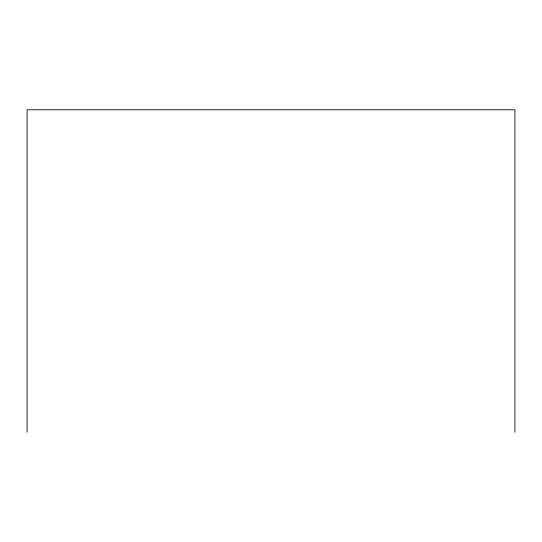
<?xml version="1.0" encoding="UTF-8"?>
<svg xmlns="http://www.w3.org/2000/svg" width="542" height="542" viewBox="0 0 542 542"><rect width="100%" height="100%" fill="white"/><g stroke="black" fill="none" stroke-linecap="round" stroke-linejoin="round"><path stroke-width="0.81" d="M514.9 432.218L514.9 109.782L27.1 109.782L27.1 432.218"/></g></svg>
